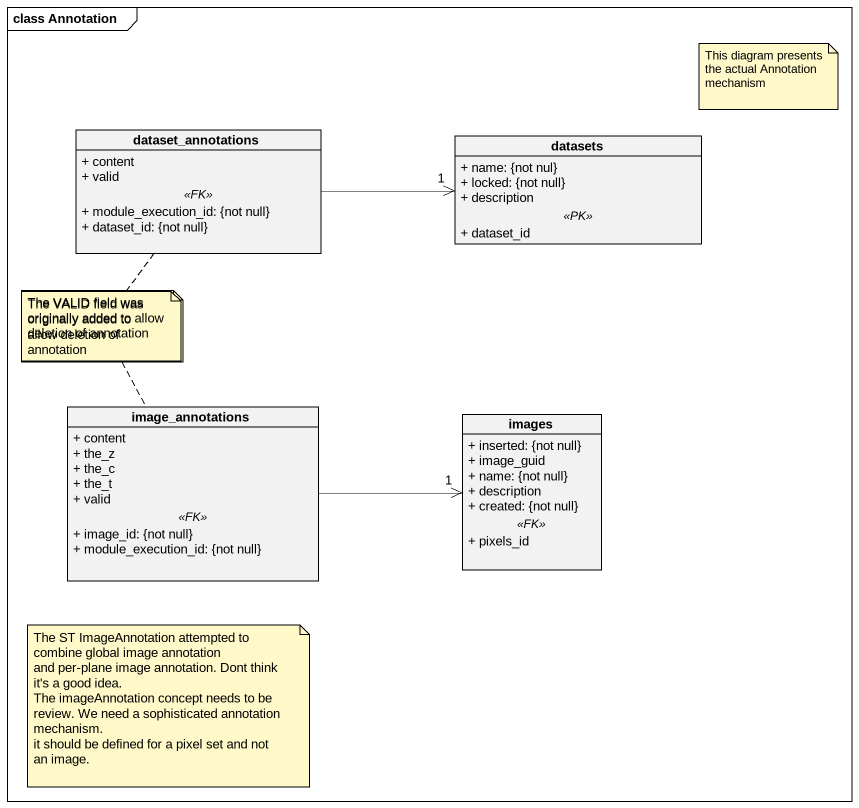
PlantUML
@startuml
mainframe class Annotation
hide circle
hide empty members
skinparam classAttributeIconSize 0
class dataset_annotations {
  + content
  + valid
  .. <<FK>> ..
  + module_execution_id: {not null}
  + dataset_id: {not null}
}
class datasets {
  + name: {not nul}
  + locked: {not null}
  + description
  .. <<PK>> ..
  + dataset_id
}
class image_annotations {
  + content
  + the_z
  + the_c
  + the_t
  + valid
  .. <<FK>> ..
  + image_id: {not null}
  + module_execution_id: {not null}
}
class images {
  + inserted: {not null}
  + image_guid
  + name: {not null}
  + description
  + created: {not null}
  .. <<FK>> ..
  + pixels_id
}
dataset_annotations -right-> "1" datasets
image_annotations -right-> "1" images
note as N1
  This diagram presents the actual Annotation mechanism
end note
note bottom of dataset_annotations : The VALID field was originally added to allow deletion of annotation
note top of image_annotations : The VALID field was originally added to allow deletion of annotation
note as N4
  The ST ImageAnnotation attempted to combine global image annotation
  and per-plane image annotation. Dont think it's a good idea.
  The imageAnnotation concept needs to be review. We need a sophisticated annotation mechanism.
  it should be defined for a pixel set and not an image.
end note
@enduml
